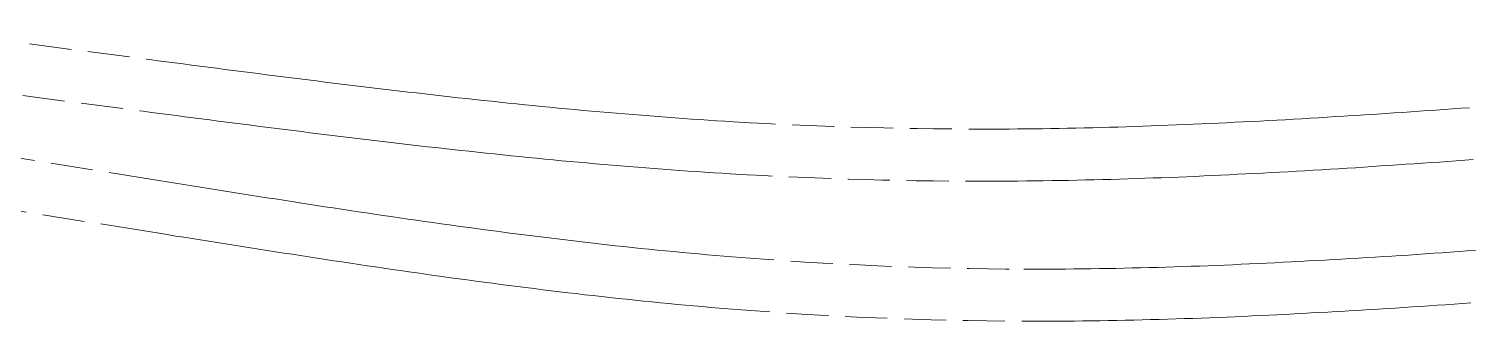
# Model space of a CAD drawing. Extents: x 0 to 531375, y 0 to 4335249.
# Drawn here: x 494906.6 to 495077.8, y 4325319 to 4325353.8 of the extents above; entities that cross this region are included whole.
import ezdxf

# ---------------------------------------------------------------- set-up
doc = ezdxf.new("R2010")
doc.units = 0
doc.linetypes.add('DASH', pattern=[0.35, 0.25, -0.1])
doc.layers.add('地铁', color=4, linetype='Continuous', lineweight=15)

# ---------------------------------------------------------------- blocks, each defined once
blk = doc.blocks.new('天津2000地铁')
at = {"layer": '地铁', "linetype": 'DASH', "ltscale": 20}
for p, q in [((-3110.55, -1883.47), (-3082.35, -1887.14)), ((-3082.35, -1887.14), (-3081.36, -1887.27)), ((-3081.36, -1887.27), (-3080.37, -1887.4)), ((-3080.37, -1887.4), (-3079.37, -1887.53)), ((-3079.37, -1887.53), (-3078.38, -1887.66)), ((-3078.38, -1887.66), (-3077.39, -1887.79)), ((-3077.39, -1887.79), (-3076.4, -1887.92)), ((-3076.4, -1887.92), (-3075.41, -1888.04)), ((-3075.41, -1888.04), (-3074.42, -1888.17)), ((-3074.42, -1888.17), (-3073.43, -1888.3)), ((-3073.43, -1888.3), (-3072.44, -1888.43)), ((-3072.44, -1888.43), (-3071.45, -1888.56)), ((-3071.45, -1888.56), (-3070.45, -1888.68)), ((-3070.45, -1888.68), (-3069.46, -1888.81)), ((-3069.46, -1888.81), (-3068.47, -1888.94)), ((-3068.47, -1888.94), (-3067.48, -1889.06)), ((-3067.48, -1889.06), (-3066.49, -1889.19)), ((-3066.49, -1889.19), (-3065.5, -1889.31)), ((-3065.5, -1889.31), (-3064.51, -1889.44)), ((-3064.51, -1889.44), (-3063.52, -1889.56)), ((-3063.52, -1889.56), (-3062.53, -1889.68)), ((-3111.35, -1889.62), (-3083.15, -1893.29)), ((-3062.53, -1889.68), (-3061.54, -1889.81)), ((-3061.54, -1889.81), (-3060.55, -1889.93)), ((-3060.55, -1889.93), (-3059.56, -1890.05)), ((-3059.56, -1890.05), (-3058.57, -1890.17)), ((-3058.57, -1890.17), (-3057.58, -1890.29)), ((-3057.58, -1890.29), (-3056.58, -1890.41)), ((-3056.58, -1890.41), (-3055.59, -1890.53)), ((-3055.59, -1890.53), (-3054.6, -1890.65)), ((-3054.6, -1890.65), (-3053.61, -1890.77)), ((-3053.61, -1890.77), (-3052.62, -1890.88)), ((-3052.62, -1890.88), (-3051.63, -1891)), ((-3051.63, -1891), (-3050.64, -1891.11)), ((-3050.64, -1891.11), (-3049.65, -1891.23)), ((-3049.65, -1891.23), (-3048.66, -1891.34)), ((-3048.66, -1891.34), (-3047.67, -1891.45)), ((-3047.67, -1891.45), (-3046.68, -1891.56)), ((-3046.68, -1891.56), (-3045.69, -1891.67)), ((-3045.69, -1891.67), (-3044.7, -1891.78)), ((-3044.7, -1891.78), (-3043.71, -1891.89)), ((-3043.71, -1891.89), (-3042.72, -1892)), ((-3042.72, -1892), (-3041.73, -1892.1)), ((-3041.73, -1892.1), (-3040.74, -1892.2)), ((-3040.74, -1892.2), (-3039.74, -1892.31)), ((-3039.74, -1892.31), (-3038.75, -1892.41)), ((-3038.75, -1892.41), (-3037.76, -1892.51)), ((-3037.76, -1892.51), (-3036.77, -1892.61)), ((-3036.77, -1892.61), (-3035.78, -1892.71)), ((-3035.78, -1892.71), (-3034.79, -1892.8)), ((-3034.79, -1892.8), (-3033.8, -1892.9)), ((-3033.8, -1892.9), (-3032.81, -1892.99)), ((-2927.45, -1893), (-2926.45, -1892.93)), ((-2926.45, -1892.93), (-2925.45, -1892.86)), ((-3083.15, -1893.29), (-3082.16, -1893.42)), ((-3082.16, -1893.42), (-3081.17, -1893.55)), ((-3081.17, -1893.55), (-3080.17, -1893.68)), ((-3080.17, -1893.68), (-3079.18, -1893.81)), ((-3079.18, -1893.81), (-3078.19, -1893.94)), ((-3078.19, -1893.94), (-3077.2, -1894.06)), ((-3077.2, -1894.06), (-3076.21, -1894.19)), ((-3076.21, -1894.19), (-3075.21, -1894.32)), ((-3075.21, -1894.32), (-3074.22, -1894.45)), ((-3074.22, -1894.45), (-3073.23, -1894.58)), ((-3073.23, -1894.58), (-3072.24, -1894.71)), ((-3032.81, -1892.99), (-3031.82, -1893.09)), ((-3031.82, -1893.09), (-3030.82, -1893.18)), ((-3030.82, -1893.18), (-3029.83, -1893.27)), ((-3029.83, -1893.27), (-3028.84, -1893.35)), ((-3028.84, -1893.35), (-3027.85, -1893.44)), ((-3027.85, -1893.44), (-3026.86, -1893.53)), ((-3026.86, -1893.53), (-3025.87, -1893.61)), ((-3025.87, -1893.61), (-3024.88, -1893.69)), ((-3024.88, -1893.69), (-3023.88, -1893.77)), ((-3023.88, -1893.77), (-3022.89, -1893.85)), ((-3022.89, -1893.85), (-3021.9, -1893.93)), ((-3021.9, -1893.93), (-3020.91, -1894)), ((-3020.91, -1894), (-3019.92, -1894.07)), ((-3019.92, -1894.07), (-3018.93, -1894.14)), ((-3018.93, -1894.14), (-3017.93, -1894.21)), ((-3017.93, -1894.21), (-3016.94, -1894.28)), ((-3016.94, -1894.28), (-3015.95, -1894.35)), ((-3015.95, -1894.35), (-3014.96, -1894.41)), ((-3014.96, -1894.41), (-3013.97, -1894.47)), ((-3013.97, -1894.47), (-3012.97, -1894.53)), ((-2956.31, -1894.74), (-2955.32, -1894.7)), ((-2955.32, -1894.7), (-2954.32, -1894.65)), ((-2954.32, -1894.65), (-2953.33, -1894.6)), ((-2953.33, -1894.6), (-2952.33, -1894.55)), ((-2952.33, -1894.55), (-2951.34, -1894.5)), ((-2951.34, -1894.5), (-2950.34, -1894.45)), ((-2950.34, -1894.45), (-2949.35, -1894.4)), ((-2949.35, -1894.4), (-2948.35, -1894.34)), ((-2948.35, -1894.34), (-2947.36, -1894.29)), ((-2947.36, -1894.29), (-2946.36, -1894.23)), ((-2946.36, -1894.23), (-2945.37, -1894.17)), ((-2945.37, -1894.17), (-2944.37, -1894.11)), ((-2944.37, -1894.11), (-2943.38, -1894.05)), ((-2943.38, -1894.05), (-2942.38, -1893.99)), ((-2942.38, -1893.99), (-2941.38, -1893.93)), ((-2941.38, -1893.93), (-2940.39, -1893.87)), ((-2940.39, -1893.87), (-2939.39, -1893.81)), ((-2939.39, -1893.81), (-2938.4, -1893.74)), ((-2938.4, -1893.74), (-2937.4, -1893.68)), ((-2937.4, -1893.68), (-2936.41, -1893.62)), ((-2936.41, -1893.62), (-2935.41, -1893.55)), ((-2935.41, -1893.55), (-2934.42, -1893.48)), ((-2934.42, -1893.48), (-2933.42, -1893.42)), ((-2933.42, -1893.42), (-2932.42, -1893.35)), ((-2932.42, -1893.35), (-2931.43, -1893.28)), ((-2931.43, -1893.28), (-2930.43, -1893.21)), ((-2930.43, -1893.21), (-2929.44, -1893.14)), ((-2929.44, -1893.14), (-2928.44, -1893.07)), ((-2928.44, -1893.07), (-2927.45, -1893)), ((-3072.24, -1894.71), (-3071.24, -1894.83)), ((-3071.24, -1894.83), (-3070.25, -1894.96)), ((-3070.25, -1894.96), (-3069.26, -1895.09)), ((-3069.26, -1895.09), (-3068.26, -1895.21)), ((-3068.26, -1895.21), (-3067.27, -1895.34)), ((-3067.27, -1895.34), (-3066.28, -1895.46)), ((-3066.28, -1895.46), (-3065.28, -1895.59)), ((-3065.28, -1895.59), (-3064.29, -1895.71)), ((-3064.29, -1895.71), (-3063.3, -1895.84)), ((-3063.3, -1895.84), (-3062.3, -1895.96)), ((-3062.3, -1895.96), (-3061.31, -1896.08)), ((-3061.31, -1896.08), (-3060.31, -1896.21)), ((-3060.31, -1896.21), (-3059.32, -1896.33)), ((-3059.32, -1896.33), (-3058.32, -1896.45)), ((-2981.18, -1895.41), (-2980.18, -1895.4)), ((-2980.18, -1895.4), (-2979.19, -1895.39)), ((-2979.19, -1895.39), (-2978.19, -1895.38)), ((-2978.19, -1895.38), (-2977.2, -1895.37)), ((-2977.2, -1895.37), (-2976.21, -1895.36)), ((-2976.21, -1895.36), (-2975.21, -1895.34)), ((-2975.21, -1895.34), (-2974.22, -1895.33)), ((-2974.22, -1895.33), (-2973.22, -1895.31)), ((-2973.22, -1895.31), (-2972.23, -1895.29)), ((-2972.23, -1895.29), (-2971.23, -1895.27)), ((-2971.23, -1895.27), (-2970.24, -1895.24)), ((-2970.24, -1895.24), (-2969.25, -1895.22)), ((-2969.25, -1895.22), (-2968.25, -1895.19)), ((-2968.25, -1895.19), (-2967.26, -1895.16)), ((-2967.26, -1895.16), (-2966.26, -1895.13)), ((-2966.26, -1895.13), (-2965.27, -1895.1)), ((-2965.27, -1895.1), (-2964.27, -1895.06)), ((-2964.27, -1895.06), (-2963.28, -1895.03)), ((-2963.28, -1895.03), (-2962.28, -1894.99)), ((-2962.28, -1894.99), (-2961.29, -1894.95)), ((-2961.29, -1894.95), (-2960.29, -1894.91)), ((-2960.29, -1894.91), (-2959.3, -1894.87)), ((-2959.3, -1894.87), (-2958.3, -1894.83)), ((-2958.3, -1894.83), (-2957.31, -1894.79)), ((-2957.31, -1894.79), (-2956.31, -1894.74)), ((-3082.26, -1901.37), (-3112.07, -1896.6)), ((-3058.32, -1896.45), (-3057.33, -1896.57)), ((-3057.33, -1896.57), (-3056.33, -1896.69)), ((-3056.33, -1896.69), (-3055.34, -1896.81)), ((-3055.34, -1896.81), (-3054.34, -1896.92)), ((-3054.34, -1896.92), (-3053.35, -1897.04)), ((-3053.35, -1897.04), (-3052.35, -1897.16)), ((-3052.35, -1897.16), (-3051.35, -1897.27)), ((-3051.35, -1897.27), (-3050.36, -1897.39)), ((-3050.36, -1897.39), (-3049.36, -1897.5)), ((-3049.36, -1897.5), (-3048.36, -1897.61)), ((-3048.36, -1897.61), (-3047.37, -1897.72)), ((-3047.37, -1897.72), (-3046.37, -1897.83)), ((-3046.37, -1897.83), (-3045.37, -1897.94)), ((-3045.37, -1897.94), (-3044.37, -1898.05)), ((-3044.37, -1898.05), (-3043.38, -1898.16)), ((-3043.38, -1898.16), (-3042.38, -1898.27)), ((-3042.38, -1898.27), (-3041.38, -1898.37)), ((-3041.38, -1898.37), (-3040.38, -1898.47)), ((-3040.38, -1898.47), (-3039.38, -1898.58)), ((-3039.38, -1898.58), (-3038.38, -1898.68)), ((-3038.38, -1898.68), (-3037.39, -1898.78)), ((-3037.39, -1898.78), (-3036.39, -1898.88)), ((-3036.39, -1898.88), (-3035.39, -1898.98)), ((-3035.39, -1898.98), (-3034.39, -1899.07)), ((-3034.39, -1899.07), (-3033.39, -1899.17)), ((-3033.39, -1899.17), (-3032.39, -1899.26)), ((-3032.39, -1899.26), (-3031.39, -1899.35)), ((-3031.39, -1899.35), (-3030.39, -1899.44)), ((-3030.39, -1899.44), (-3029.39, -1899.53)), ((-3029.39, -1899.53), (-3028.38, -1899.62)), ((-3028.38, -1899.62), (-3027.38, -1899.7)), ((-3027.38, -1899.7), (-3026.38, -1899.79)), ((-3026.38, -1899.79), (-3025.38, -1899.87)), ((-2937, -1899.87), (-2936, -1899.8)), ((-2936, -1899.8), (-2935, -1899.74)), ((-2935, -1899.74), (-2934, -1899.67)), ((-2934, -1899.67), (-2933, -1899.6)), ((-2933, -1899.6), (-2932, -1899.53)), ((-2932, -1899.53), (-2931, -1899.46)), ((-2931, -1899.46), (-2930, -1899.4)), ((-2930, -1899.4), (-2929.01, -1899.33)), ((-2929.01, -1899.33), (-2928.01, -1899.26)), ((-2928.01, -1899.26), (-2927.01, -1899.18)), ((-2927.01, -1899.18), (-2926.01, -1899.11)), ((-2926.01, -1899.11), (-2925.01, -1899.04)), ((-3081.27, -1901.53), (-3082.26, -1901.37)), ((-3080.28, -1901.69), (-3081.27, -1901.53)), ((-3025.38, -1899.87), (-3024.38, -1899.95)), ((-3024.38, -1899.95), (-3023.38, -1900.03)), ((-3023.38, -1900.03), (-3022.37, -1900.11)), ((-3022.37, -1900.11), (-3021.37, -1900.18)), ((-3021.37, -1900.18), (-3020.37, -1900.26)), ((-3020.37, -1900.26), (-3019.37, -1900.33)), ((-3019.37, -1900.33), (-3018.36, -1900.4)), ((-3018.36, -1900.4), (-3017.36, -1900.47)), ((-3017.36, -1900.47), (-3016.35, -1900.53)), ((-3016.35, -1900.53), (-3015.35, -1900.6)), ((-3015.35, -1900.6), (-3014.35, -1900.66)), ((-3014.35, -1900.66), (-3013.35, -1900.72)), ((-2976.12, -1901.56), (-2975.11, -1901.54)), ((-2975.11, -1901.54), (-2974.11, -1901.53)), ((-2974.11, -1901.53), (-2973.1, -1901.51)), ((-2973.1, -1901.51), (-2972.1, -1901.49)), ((-2972.1, -1901.49), (-2971.09, -1901.46)), ((-2971.09, -1901.46), (-2970.09, -1901.44)), ((-2970.09, -1901.44), (-2969.08, -1901.41)), ((-2969.08, -1901.41), (-2968.08, -1901.39)), ((-2968.08, -1901.39), (-2967.07, -1901.36)), ((-2967.07, -1901.36), (-2966.07, -1901.33)), ((-2966.07, -1901.33), (-2965.06, -1901.29)), ((-2965.06, -1901.29), (-2964.06, -1901.26)), ((-2964.06, -1901.26), (-2963.06, -1901.22)), ((-2963.06, -1901.22), (-2962.05, -1901.19)), ((-2962.05, -1901.19), (-2961.05, -1901.15)), ((-2961.05, -1901.15), (-2960.04, -1901.11)), ((-2960.04, -1901.11), (-2959.04, -1901.07)), ((-2959.04, -1901.07), (-2958.04, -1901.03)), ((-2958.04, -1901.03), (-2957.03, -1900.98)), ((-2957.03, -1900.98), (-2956.03, -1900.94)), ((-2956.03, -1900.94), (-2955.03, -1900.89)), ((-2955.03, -1900.89), (-2954.03, -1900.84)), ((-2954.03, -1900.84), (-2953.02, -1900.79)), ((-2953.02, -1900.79), (-2952.02, -1900.74)), ((-2952.02, -1900.74), (-2951.02, -1900.69)), ((-2951.02, -1900.69), (-2950.02, -1900.64)), ((-2950.02, -1900.64), (-2949.01, -1900.59)), ((-2949.01, -1900.59), (-2948.01, -1900.53)), ((-2948.01, -1900.53), (-2947.01, -1900.48)), ((-2947.01, -1900.48), (-2946.01, -1900.42)), ((-2946.01, -1900.42), (-2945.01, -1900.36)), ((-2945.01, -1900.36), (-2944.01, -1900.3)), ((-2944.01, -1900.3), (-2943.01, -1900.24)), ((-2943.01, -1900.24), (-2942.01, -1900.18)), ((-2942.01, -1900.18), (-2941, -1900.12)), ((-2941, -1900.12), (-2940, -1900.06)), ((-2940, -1900.06), (-2939, -1900)), ((-2939, -1900), (-2938, -1899.93)), ((-2938, -1899.93), (-2937, -1899.87)), ((-3083.24, -1907.49), (-3113.05, -1902.72)), ((-3079.3, -1901.84), (-3080.28, -1901.69)), ((-3078.31, -1902), (-3079.3, -1901.84)), ((-3077.32, -1902.16), (-3078.31, -1902)), ((-3076.34, -1902.32), (-3077.32, -1902.16)), ((-3075.35, -1902.48), (-3076.34, -1902.32)), ((-3074.36, -1902.63), (-3075.35, -1902.48)), ((-3073.38, -1902.79), (-3074.36, -1902.63)), ((-3072.39, -1902.95), (-3073.38, -1902.79)), ((-3071.4, -1903.1), (-3072.39, -1902.95)), ((-3070.42, -1903.26), (-3071.4, -1903.1)), ((-3069.43, -1903.41), (-3070.42, -1903.26)), ((-2981.15, -1901.61), (-2980.14, -1901.6)), ((-2980.14, -1901.6), (-2979.14, -1901.59)), ((-2979.14, -1901.59), (-2978.13, -1901.58)), ((-2978.13, -1901.58), (-2977.12, -1901.57)), ((-2977.12, -1901.57), (-2976.12, -1901.56)), ((-3068.44, -1903.57), (-3069.43, -1903.41)), ((-3067.46, -1903.72), (-3068.44, -1903.57)), ((-3066.47, -1903.88), (-3067.46, -1903.72)), ((-3065.48, -1904.03), (-3066.47, -1903.88)), ((-3064.5, -1904.18), (-3065.48, -1904.03)), ((-3063.51, -1904.34), (-3064.5, -1904.18)), ((-3062.52, -1904.49), (-3063.51, -1904.34)), ((-3061.54, -1904.64), (-3062.52, -1904.49)), ((-3060.55, -1904.79), (-3061.54, -1904.64)), ((-3059.56, -1904.94), (-3060.55, -1904.79)), ((-3058.58, -1905.09), (-3059.56, -1904.94)), ((-3057.59, -1905.24), (-3058.58, -1905.09)), ((-3056.61, -1905.38), (-3057.59, -1905.24)), ((-3055.62, -1905.53), (-3056.61, -1905.38)), ((-3054.63, -1905.68), (-3055.62, -1905.53)), ((-3053.65, -1905.82), (-3054.63, -1905.68)), ((-3052.66, -1905.96), (-3053.65, -1905.82)), ((-3051.67, -1906.11), (-3052.66, -1905.96)), ((-3050.68, -1906.25), (-3051.67, -1906.11)), ((-3049.7, -1906.39), (-3050.68, -1906.25)), ((-3048.71, -1906.53), (-3049.7, -1906.39)), ((-3047.72, -1906.67), (-3048.71, -1906.53)), ((-3046.74, -1906.81), (-3047.72, -1906.67)), ((-3082.25, -1907.65), (-3083.24, -1907.49)), ((-3081.26, -1907.81), (-3082.25, -1907.65)), ((-3080.28, -1907.97), (-3081.26, -1907.81)), ((-3079.29, -1908.13), (-3080.28, -1907.97)), ((-3078.3, -1908.28), (-3079.29, -1908.13)), ((-3077.31, -1908.44), (-3078.3, -1908.28)), ((-3045.75, -1906.94), (-3046.74, -1906.81)), ((-3044.76, -1907.08), (-3045.75, -1906.94)), ((-3043.78, -1907.21), (-3044.76, -1907.08)), ((-3042.79, -1907.35), (-3043.78, -1907.21)), ((-3041.8, -1907.48), (-3042.79, -1907.35)), ((-3040.81, -1907.61), (-3041.8, -1907.48)), ((-3039.83, -1907.74), (-3040.81, -1907.61)), ((-3038.84, -1907.87), (-3039.83, -1907.74)), ((-3037.85, -1907.99), (-3038.84, -1907.87)), ((-3036.86, -1908.12), (-3037.85, -1907.99)), ((-3035.88, -1908.24), (-3036.86, -1908.12)), ((-3034.89, -1908.36), (-3035.88, -1908.24)), ((-3033.9, -1908.48), (-3034.89, -1908.36)), ((-3076.32, -1908.6), (-3077.31, -1908.44)), ((-3075.34, -1908.76), (-3076.32, -1908.6)), ((-3074.35, -1908.91), (-3075.34, -1908.76)), ((-3073.36, -1909.07), (-3074.35, -1908.91)), ((-3072.37, -1909.23), (-3073.36, -1909.07)), ((-3071.38, -1909.38), (-3072.37, -1909.23)), ((-3070.39, -1909.54), (-3071.38, -1909.38)), ((-3069.4, -1909.69), (-3070.39, -1909.54)), ((-3068.41, -1909.85), (-3069.4, -1909.69)), ((-3067.42, -1910), (-3068.41, -1909.85)), ((-3066.43, -1910.16), (-3067.42, -1910)), ((-3032.91, -1908.6), (-3033.9, -1908.48)), ((-3031.92, -1908.72), (-3032.91, -1908.6)), ((-3030.94, -1908.83), (-3031.92, -1908.72)), ((-3029.95, -1908.95), (-3030.94, -1908.83)), ((-3028.96, -1909.06), (-3029.95, -1908.95)), ((-3027.97, -1909.17), (-3028.96, -1909.06)), ((-3026.98, -1909.28), (-3027.97, -1909.17)), ((-3025.99, -1909.39), (-3026.98, -1909.28)), ((-3025, -1909.49), (-3025.99, -1909.39)), ((-3024.02, -1909.6), (-3025, -1909.49)), ((-3023.03, -1909.7), (-3024.02, -1909.6)), ((-3022.04, -1909.8), (-3023.03, -1909.7)), ((-3021.05, -1909.9), (-3022.04, -1909.8)), ((-3020.06, -1909.99), (-3021.05, -1909.9)), ((-3019.07, -1910.09), (-3020.06, -1909.99)), ((-3018.08, -1910.18), (-3019.07, -1910.09)), ((-2927.7, -1910.05), (-2928.7, -1910.12)), ((-2926.7, -1909.98), (-2927.7, -1910.05)), ((-2925.71, -1909.91), (-2926.7, -1909.98)), ((-2924.71, -1909.84), (-2925.71, -1909.91)), ((-3065.44, -1910.31), (-3066.43, -1910.16)), ((-3064.45, -1910.46), (-3065.44, -1910.31)), ((-3063.46, -1910.62), (-3064.45, -1910.46)), ((-3062.47, -1910.77), (-3063.46, -1910.62)), ((-3061.48, -1910.92), (-3062.47, -1910.77)), ((-3060.49, -1911.07), (-3061.48, -1910.92)), ((-3059.5, -1911.22), (-3060.49, -1911.07)), ((-3058.51, -1911.37), (-3059.5, -1911.22)), ((-3057.52, -1911.52), (-3058.51, -1911.37)), ((-3056.53, -1911.66), (-3057.52, -1911.52)), ((-3055.53, -1911.81), (-3056.53, -1911.66)), ((-3054.54, -1911.96), (-3055.53, -1911.81)), ((-3017.09, -1910.27), (-3018.08, -1910.18)), ((-3016.1, -1910.36), (-3017.09, -1910.27)), ((-3015.11, -1910.44), (-3016.1, -1910.36)), ((-3014.12, -1910.53), (-3015.11, -1910.44)), ((-3013.13, -1910.61), (-3014.12, -1910.53)), ((-2960.54, -1911.8), (-2961.53, -1911.83)), ((-2959.54, -1911.76), (-2960.54, -1911.8)), ((-2958.55, -1911.73), (-2959.54, -1911.76)), ((-2957.55, -1911.7), (-2958.55, -1911.73)), ((-2956.56, -1911.66), (-2957.55, -1911.7)), ((-2955.56, -1911.62), (-2956.56, -1911.66)), ((-2954.57, -1911.58), (-2955.56, -1911.62)), ((-2953.57, -1911.54), (-2954.57, -1911.58)), ((-2952.58, -1911.5), (-2953.57, -1911.54)), ((-2951.58, -1911.45), (-2952.58, -1911.5)), ((-2950.59, -1911.41), (-2951.58, -1911.45)), ((-2949.6, -1911.36), (-2950.59, -1911.41)), ((-2948.6, -1911.31), (-2949.6, -1911.36)), ((-2947.61, -1911.26), (-2948.6, -1911.31)), ((-2946.61, -1911.21), (-2947.61, -1911.26)), ((-2945.62, -1911.16), (-2946.61, -1911.21)), ((-2944.62, -1911.1), (-2945.62, -1911.16)), ((-2943.63, -1911.05), (-2944.62, -1911.1)), ((-2942.63, -1910.99), (-2943.63, -1911.05)), ((-2941.64, -1910.94), (-2942.63, -1910.99)), ((-2940.64, -1910.88), (-2941.64, -1910.94)), ((-2939.65, -1910.82), (-2940.64, -1910.88)), ((-2938.65, -1910.76), (-2939.65, -1910.82)), ((-2937.66, -1910.7), (-2938.65, -1910.76)), ((-2936.66, -1910.64), (-2937.66, -1910.7)), ((-2935.67, -1910.58), (-2936.66, -1910.64)), ((-2934.67, -1910.51), (-2935.67, -1910.58)), ((-2933.67, -1910.45), (-2934.67, -1910.51)), ((-2932.68, -1910.39), (-2933.67, -1910.45)), ((-2931.68, -1910.32), (-2932.68, -1910.39)), ((-2930.69, -1910.25), (-2931.68, -1910.32)), ((-2929.69, -1910.19), (-2930.69, -1910.25)), ((-2928.7, -1910.12), (-2929.69, -1910.19)), ((-3053.55, -1912.1), (-3054.54, -1911.96)), ((-3052.56, -1912.24), (-3053.55, -1912.1)), ((-3051.56, -1912.39), (-3052.56, -1912.24)), ((-3050.57, -1912.53), (-3051.56, -1912.39)), ((-3049.58, -1912.67), (-3050.57, -1912.53)), ((-3048.58, -1912.81), (-3049.58, -1912.67)), ((-3047.59, -1912.95), (-3048.58, -1912.81)), ((-3046.6, -1913.09), (-3047.59, -1912.95)), ((-3045.6, -1913.22), (-3046.6, -1913.09)), ((-3044.61, -1913.36), (-3045.6, -1913.22)), ((-3043.61, -1913.49), (-3044.61, -1913.36)), ((-3042.62, -1913.62), (-3043.61, -1913.49)), ((-2977.43, -1912.07), (-2978.43, -1912.07)), ((-2976.44, -1912.07), (-2977.43, -1912.07)), ((-2975.45, -1912.07), (-2976.44, -1912.07)), ((-2974.45, -1912.06), (-2975.45, -1912.07)), ((-2973.46, -1912.06), (-2974.45, -1912.06)), ((-2972.46, -1912.05), (-2973.46, -1912.06)), ((-2971.47, -1912.04), (-2972.46, -1912.05)), ((-2970.48, -1912.02), (-2971.47, -1912.04)), ((-2969.48, -1912.01), (-2970.48, -1912.02)), ((-2968.49, -1911.99), (-2969.48, -1912.01)), ((-2967.5, -1911.98), (-2968.49, -1911.99)), ((-2966.5, -1911.96), (-2967.5, -1911.98)), ((-2965.51, -1911.93), (-2966.5, -1911.96)), ((-2964.51, -1911.91), (-2965.51, -1911.93)), ((-2963.52, -1911.88), (-2964.51, -1911.91)), ((-2962.52, -1911.86), (-2963.52, -1911.88)), ((-2961.53, -1911.83), (-2962.52, -1911.86)), ((-3041.62, -1913.76), (-3042.62, -1913.62)), ((-3040.63, -1913.89), (-3041.62, -1913.76)), ((-3039.63, -1914.01), (-3040.63, -1913.89)), ((-3038.63, -1914.14), (-3039.63, -1914.01)), ((-3037.64, -1914.27), (-3038.63, -1914.14)), ((-3036.64, -1914.39), (-3037.64, -1914.27)), ((-3035.64, -1914.52), (-3036.64, -1914.39)), ((-3034.65, -1914.64), (-3035.64, -1914.52)), ((-3033.65, -1914.76), (-3034.65, -1914.64)), ((-3032.65, -1914.88), (-3033.65, -1914.76)), ((-3031.65, -1914.99), (-3032.65, -1914.88)), ((-3030.65, -1915.11), (-3031.65, -1914.99)), ((-3029.65, -1915.22), (-3030.65, -1915.11)), ((-3028.66, -1915.33), (-3029.65, -1915.22)), ((-3027.66, -1915.44), (-3028.66, -1915.33)), ((-3026.66, -1915.55), (-3027.66, -1915.44)), ((-3025.66, -1915.66), (-3026.66, -1915.55)), ((-3024.66, -1915.76), (-3025.66, -1915.66)), ((-3023.66, -1915.87), (-3024.66, -1915.76)), ((-3022.65, -1915.97), (-3023.66, -1915.87)), ((-3021.65, -1916.07), (-3022.65, -1915.97)), ((-3020.65, -1916.16), (-3021.65, -1916.07)), ((-3019.65, -1916.26), (-3020.65, -1916.16)), ((-3018.65, -1916.35), (-3019.65, -1916.26)), ((-3017.65, -1916.44), (-3018.65, -1916.35)), ((-3016.64, -1916.53), (-3017.65, -1916.44)), ((-3015.64, -1916.62), (-3016.64, -1916.53)), ((-3014.64, -1916.7), (-3015.64, -1916.62)), ((-3013.64, -1916.79), (-3014.64, -1916.7)), ((-2938.27, -1916.95), (-2939.28, -1917.01)), ((-2937.27, -1916.89), (-2938.27, -1916.95)), ((-2936.27, -1916.83), (-2937.27, -1916.89)), ((-2935.27, -1916.76), (-2936.27, -1916.83)), ((-2934.27, -1916.7), (-2935.27, -1916.76)), ((-2933.27, -1916.64), (-2934.27, -1916.7)), ((-2932.27, -1916.57), (-2933.27, -1916.64)), ((-2931.27, -1916.51), (-2932.27, -1916.57)), ((-2930.27, -1916.44), (-2931.27, -1916.51)), ((-2929.27, -1916.37), (-2930.27, -1916.44)), ((-2928.27, -1916.3), (-2929.27, -1916.37)), ((-2927.27, -1916.24), (-2928.27, -1916.3)), ((-2926.27, -1916.17), (-2927.27, -1916.24)), ((-2925.27, -1916.1), (-2926.27, -1916.17)), ((-2977.44, -1918.27), (-2978.44, -1918.27)), ((-2976.43, -1918.27), (-2977.44, -1918.27)), ((-2975.42, -1918.27), (-2976.43, -1918.27)), ((-2974.42, -1918.26), (-2975.42, -1918.27)), ((-2973.41, -1918.26), (-2974.42, -1918.26)), ((-2972.41, -1918.25), (-2973.41, -1918.26)), ((-2971.4, -1918.24), (-2972.41, -1918.25)), ((-2970.39, -1918.22), (-2971.4, -1918.24)), ((-2969.39, -1918.21), (-2970.39, -1918.22)), ((-2968.38, -1918.19), (-2969.39, -1918.21)), ((-2967.38, -1918.17), (-2968.38, -1918.19)), ((-2966.37, -1918.15), (-2967.38, -1918.17)), ((-2965.36, -1918.13), (-2966.37, -1918.15)), ((-2964.36, -1918.11), (-2965.36, -1918.13)), ((-2963.35, -1918.08), (-2964.36, -1918.11)), ((-2962.35, -1918.05), (-2963.35, -1918.08)), ((-2961.34, -1918.03), (-2962.35, -1918.05)), ((-2960.34, -1917.99), (-2961.34, -1918.03)), ((-2959.34, -1917.96), (-2960.34, -1917.99)), ((-2958.33, -1917.93), (-2959.34, -1917.96)), ((-2957.33, -1917.89), (-2958.33, -1917.93)), ((-2956.32, -1917.85), (-2957.33, -1917.89)), ((-2955.32, -1917.81), (-2956.32, -1917.85)), ((-2954.31, -1917.77), (-2955.32, -1917.81)), ((-2953.31, -1917.73), (-2954.31, -1917.77)), ((-2952.31, -1917.69), (-2953.31, -1917.73)), ((-2951.3, -1917.64), (-2952.31, -1917.69)), ((-2950.3, -1917.6), (-2951.3, -1917.64)), ((-2949.3, -1917.55), (-2950.3, -1917.6)), ((-2948.3, -1917.5), (-2949.3, -1917.55)), ((-2947.29, -1917.45), (-2948.3, -1917.5)), ((-2946.29, -1917.4), (-2947.29, -1917.45)), ((-2945.29, -1917.35), (-2946.29, -1917.4)), ((-2944.29, -1917.29), (-2945.29, -1917.35)), ((-2943.28, -1917.24), (-2944.29, -1917.29)), ((-2942.28, -1917.18), (-2943.28, -1917.24)), ((-2941.28, -1917.13), (-2942.28, -1917.18)), ((-2940.28, -1917.07), (-2941.28, -1917.13)), ((-2939.28, -1917.01), (-2940.28, -1917.07))]:
    blk.add_line(p, q, dxfattribs=at)
for centre, radius, start, end in [((-2983.46, -1398.56), 496.85, 266.5952, 270.2637), ((-2983.46, -1398.46), 503.15, 266.5949, 270.2634), ((-2946.19, -1897.32), 3.1, 273.2427, 273.3), ((-2977, -1465.17), 446.9, 265.3633, 269.8177), ((-2977, -1465.17), 453.1, 265.3628, 269.8181)]:
    blk.add_arc(centre, radius, start, end, dxfattribs=at)

msp = doc.modelspace()

# ---------------------------------------------------------------- block references
at = {"layer": '地铁', "color": 1}
msp.add_blockref('天津2000地铁', (498003.38431, 4327237.28522), dxfattribs=at)

doc.saveas('drawing.dxf')
